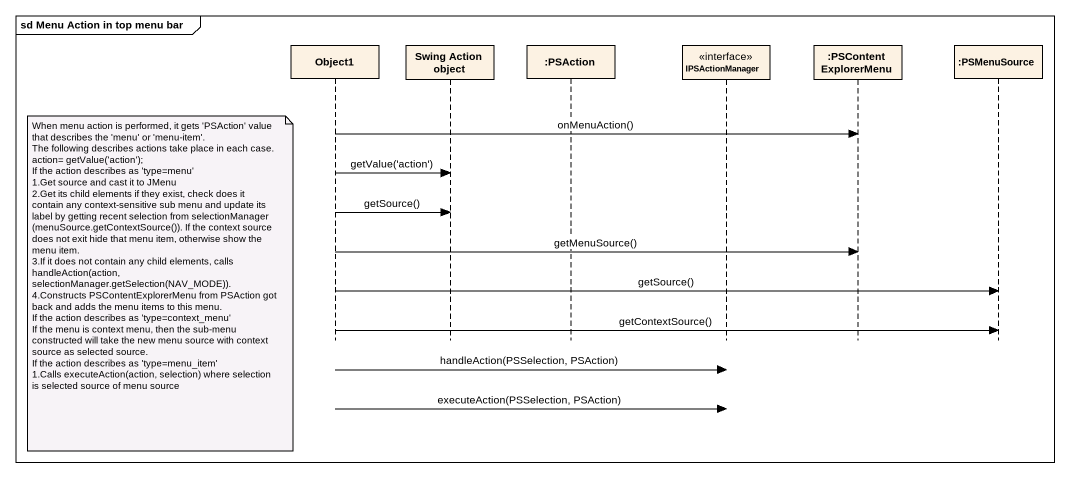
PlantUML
@startuml
mainframe sd Menu Action in top menu bar
hide footbox
participant Object1
participant "Swing Action object" as Swing_Action_object
participant ":PSAction" as PSAction
participant IPSActionManager <<interface>>
participant ":PSContentExplorerMenu" as PSContentExplorerMenu
participant ":PSMenuSource" as PSMenuSource

Object1 -> PSContentExplorerMenu : onMenuAction()
Object1 -> Swing_Action_object : getValue('action')
Object1 -> Swing_Action_object : getSource()
Object1 -> PSContentExplorerMenu : getMenuSource()
note left of Object1
  When menu action is performed, it gets 'PSAction' value that describes the 'menu' or 'menu-item'.
  The following describes actions take place in each case.
  action= getValue('action');
  If the action describes as 'type=menu'
  1.Get source and cast it to JMenu
  2.Get its child elements if they exist, check does it contain any context-sensitive sub menu and update its label by getting recent selection from selectionManager (menuSource.getContextSource()). If the context source does not exit hide that menu item, otherwise show the menu item.
  3.If it does not contain any child elements, calls handleAction(action, selectionManager.getSelection(NAV_MODE)).
  4.Constructs PSContentExplorerMenu from PSAction got back and adds the menu items to this menu.
  If the action describes as 'type=context_menu'
  If the menu is context menu, then the sub-menu constructed will take the new menu source with context source as selected source.
  If the action describes as 'type=menu_item'
  1.Calls executeAction(action, selection) where selection is selected source of menu source
end note
Object1 -> PSMenuSource : getSource()
Object1 -> PSMenuSource : getContextSource()
Object1 -> IPSActionManager : handleAction(PSSelection, PSAction)
Object1 -> IPSActionManager : executeAction(PSSelection, PSAction)
@enduml
